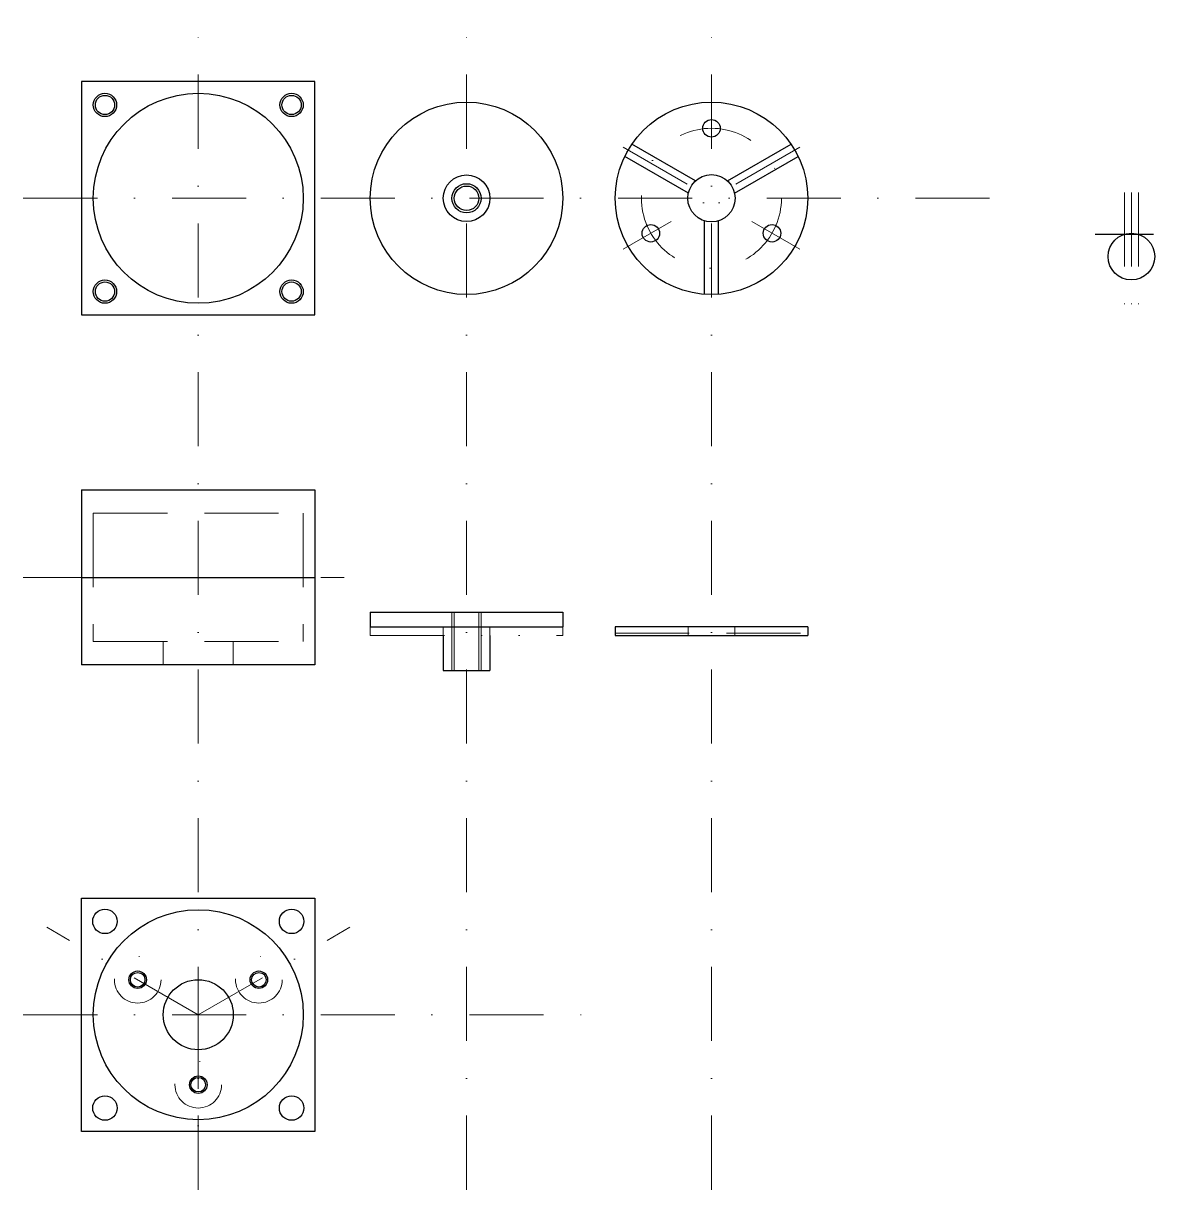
# Model space of a CAD drawing. Header units: millimetres. Extents: x 190 to 384, y 90 to 290.
import ezdxf

# ---------------------------------------------------------------- set-up
doc = ezdxf.new("R2010")
doc.units = ezdxf.units.MM
for name, pattern in [('DASHDOT', [25.4, 12.7, -6.35, 0, -6.35]), ('DASHED', [19.05, 12.7, -6.35]), ('DIVIDE', [31.75, 12.7, -6.35, 0, -6.35, 0, -6.35])]:
    doc.linetypes.add(name, pattern=pattern)
doc.layers.get('0').update_dxf_attribs({"linetype": 'CONTINUOUS', "lineweight": 25})
for name, color, linetype, lineweight in [('center', 7, 'DASHDOT', 13), ('ghost', 7, 'DIVIDE', 18), ('hidden', 7, 'DASHED', 18)]:
    doc.layers.add(name, color=color, linetype=linetype, lineweight=lineweight)

msp = doc.modelspace()

# ---------------------------------------------------------------- linework, layer by layer
for p, q in [((240, 280), (200, 280)), ((200, 280), (200, 240)), ((240, 240), (240, 280)), ((305.25, 262.97), (294.35, 269.27)), ((310.75, 262.97), (321.65, 269.27)), ((304.05, 260.89), (293.15, 267.19)), ((311.95, 260.89), (322.85, 267.19)), ((306.8, 243.54), (306.8, 256.13)), ((309.2, 243.54), (309.2, 256.13)), ((373.8, 253.82), (383.8, 253.82)), ((200, 240), (240, 240)), ((200, 210), (240, 210)), ((200, 210), (200, 180)), ((240, 210), (240, 180)), ((200, 195), (240, 195)), ((249.5, 189), (249.5, 186.5)), ((249.5, 189), (282.5, 189)), ((282.5, 189), (282.5, 186.5)), ((249.5, 186.5), (282.5, 186.5)), ((291.5, 186.5), (291.5, 185)), ((324.5, 186.5), (291.5, 186.5)), ((324.5, 186.5), (324.5, 185)), ((262, 185), (262, 179)), ((270, 185), (270, 179)), ((291.5, 185), (324.5, 185)), ((240, 180), (200, 180)), ((262, 179), (270, 179)), ((200, 140), (240, 140)), ((200, 100), (200, 140)), ((240, 140), (240, 100)), ((240, 100), (200, 100))]:
    msp.add_line(p, q)
for centre, radius in [((220, 260), 18), ((204, 276), 2), ((236, 276), 2), ((204, 276), 1.65), ((236, 276), 1.65), ((266, 260), 16.5), ((308, 260), 16.5), ((308, 272), 1.5), ((266, 260), 4), ((308, 260), 4.05), ((266, 260), 2.5), ((266, 260), 2.1), ((297.61, 254), 1.5), ((318.39, 254), 1.5), ((380, 250), 4), ((204, 244), 2), ((236, 244), 2), ((204, 244), 1.65), ((236, 244), 1.65), ((204, 136), 2.1), ((220, 120), 18), ((236, 136), 2.1), ((209.61, 126), 1.5), ((209.61, 126), 1.25), ((220, 120), 6), ((230.39, 126), 1.5), ((230.39, 126), 1.25), ((220, 108), 1.5), ((220, 108), 1.25), ((204, 104), 2.1), ((236, 104), 2.1)]:
    msp.add_circle(centre, radius)
at = {"layer": 'center'}
for p, q in [((220, 90), (220, 290)), ((266, 90), (266, 290)), ((308, 90), (308, 290)), ((323.16, 268.75), (292.84, 251.25)), ((292.84, 268.75), (323.16, 251.25)), ((190, 260), (360, 260)), ((378.8, 261), (378.8, 239)), ((380, 261), (380, 239)), ((381.2, 261), (381.2, 239)), ((190, 195), (245, 195)), ((220, 120), (194.02, 135)), ((220, 120), (245.98, 135)), ((190, 120), (290, 120)), ((220, 120), (220, 90))]:
    msp.add_line(p, q, dxfattribs=at)
msp.add_circle((308, 260), 12, dxfattribs=at)
at = {"layer": 'ghost'}
for p, q in [((249.5, 186.5), (249.5, 185)), ((282.5, 186.5), (282.5, 185)), ((249.5, 185), (282.5, 185))]:
    msp.add_line(p, q, dxfattribs=at)
for centre in [(209.61, 126), (230.39, 126), (220, 108)]:
    msp.add_circle(centre, 4, dxfattribs=at)
at = {"layer": 'hidden'}
for p, q in [((202, 206), (238, 206)), ((202, 206), (202, 184)), ((238, 206), (238, 184)), ((263.5, 179), (263.5, 189)), ((263.9, 179), (263.9, 189)), ((268.1, 179), (268.1, 189)), ((268.5, 179), (268.5, 189)), ((262, 185), (262, 186.5)), ((270, 185), (270, 186.5)), ((304, 185), (304, 186.5)), ((312, 185), (312, 186.5)), ((202, 184), (238, 184)), ((214, 184), (214, 180)), ((226, 184), (226, 180)), ((291.5, 185.4), (324.5, 185.4))]:
    msp.add_line(p, q, dxfattribs=at)

doc.saveas('drawing.dxf')
